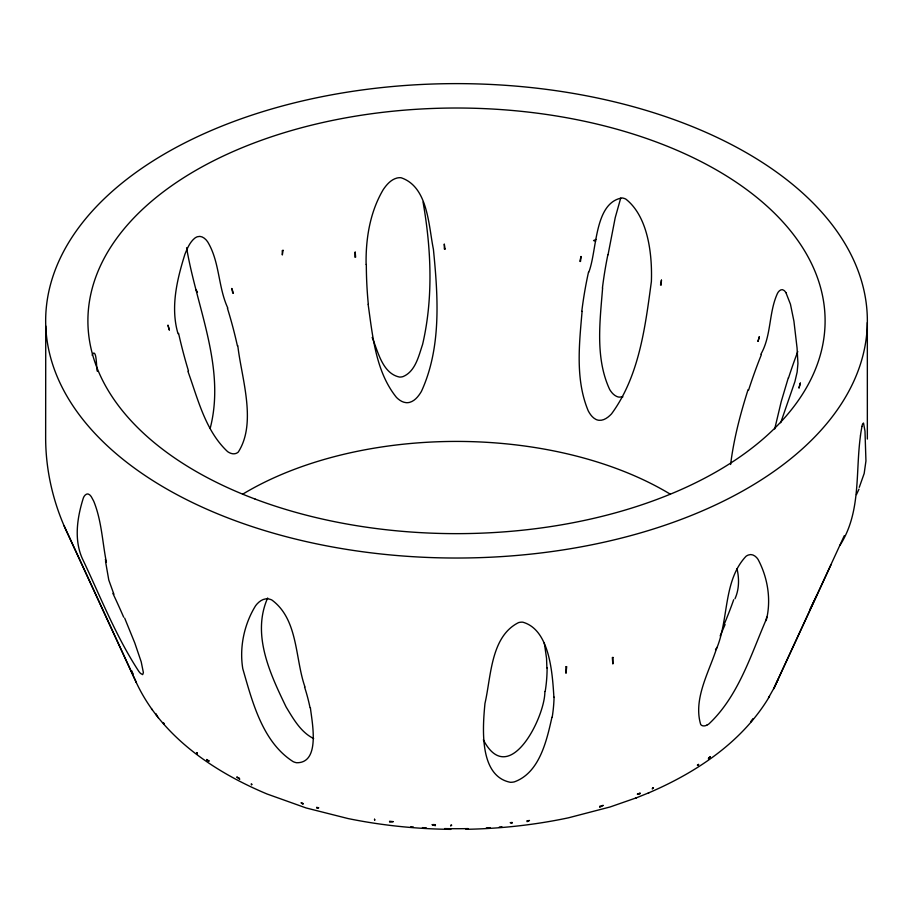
<?xml version="1.0" encoding="UTF-8"?>
<svg xmlns="http://www.w3.org/2000/svg" width="913" height="913" viewBox="0 0 913 913"><rect width="100%" height="100%" fill="white"/><g stroke="black" fill="none" stroke-linecap="round" stroke-linejoin="round"><path stroke-width="1.37" d="M45.741 326.055L45.65 437.167C45.57 470.914 53.547 504.49 68.213 534.847L135.934 681.737C160.871 736.038 213.505 771.588 267.053 794.002L306.197 807.982L347.99 818.539C381.828 825.466 416.339 828.97 450.874 829.369M366.113 264.496C365.656 238.715 369.982 211.999 383.266 189.573C386.587 184.688 390.844 179.713 396.778 178.092A10.705 8.799 -16 0 1 401.058 177.738C428.06 186.788 428.517 225.328 433.413 249.329C438.057 296.394 441.63 347.362 421.395 391.449C418.656 396.002 415.073 400.807 409.709 402.336A10.146 9.598 -27.5 0 1 406.023 402.644C402.302 402.279 399.084 400.031 396.493 397.452C375.642 371.557 372.675 336.098 368.133 304.349M553.894 697.133C552.399 673.395 549.866 629.833 522.829 622.187A10.705 8.468 -14.8 0 0 518.561 622.598C490.612 636.555 491.183 676.579 484.963 703.432C482.715 727.01 478.686 776.039 510.321 782.293A10.146 5.9 -10.5 0 0 514.384 781.859C539.674 772.706 546.716 740.489 551.943 717.276M582.095 311.322C579.253 344.212 575.167 379.648 588.269 410.918C590.038 414.217 592.309 417.492 595.687 419.284A10.146 8.833 61.5 0 0 599.008 420.288C603.972 420.745 608.252 417.298 611.47 413.943C639.294 376.099 645.24 326.888 651.38 281.558C652.35 254.601 648.196 216.678 625.827 199.102A10.705 7.955 42.7 0 0 621.981 197.938C593.986 202.88 597.228 250.698 588.737 272.348M602.603 288.086C599.955 321.513 595.082 358.113 609.69 389.531C611.356 392.27 613.49 394.895 616.435 396.31A10.089 8.81 62.1 0 0 619.071 397.121L622.883 396.87M860.457 435.889C855.333 472.991 861.279 512.079 840.006 545.255M730.617 464.5C733.744 438.993 740.34 414.046 748.089 389.589M706.765 725.184C704.882 726.177 702.223 726.383 700.728 724.591C693.104 699.506 708.568 672.927 716.271 649.36C729.11 619.71 722.799 581.125 745.967 556.337A10.659 5.969 -58.6 0 1 748.489 554.99C752.221 553.461 756.021 556.268 757.984 559.281C767.822 577.621 771.462 600.092 766.224 620.441L765.619 620.874C750.429 656.436 737.807 696.813 708.876 723.952A10.089 3.686 -46.1 0 1 706.765 725.196M544.867 691.518C545.175 716.842 509.089 789.403 483.342 739.827M608.035 254.818L615.225 217.636L620.714 198.11M774.703 428.984L781.22 401.617L788.33 377.742M861.94 426.497L860.959 432.157A22.266 2.602 -83.7 0 0 860.434 435.866M765.619 620.874L766.806 617.097M734.988 598.734C739.279 589.227 739.29 578.545 736.974 568.548M267.646 598.004C251.486 634.615 270.18 673.954 286.123 706.993C293.278 718.736 300.754 732.237 313.65 738.549M780.706 422.742L794.915 381.6L797.14 372.093L797.939 363.5L797.06 347.967L793.922 321.159L790.453 304.234L785.933 292.662M760.86 354.255C771.565 335.448 768.598 312.782 777.431 293.472C778.469 291.167 781.437 288.223 783.97 290.414A10.694 4.154 75.1 0 1 785.933 292.651M725.082 624.549L720.152 635.916M859.27 487.325L864.177 473.482L865.946 460.939L864.988 431.13L863.515 422.993L862.614 424.009A10.705 1.233 -83.7 0 0 861.94 426.371M210.161 428.437C225.968 367.562 196.478 307.316 186.606 247.72M831.092 564.554L774.464 687.192L768.426 697.966L769.488 696.322L768.929 697.406M773.596 688.95L844.308 535.657M774.167 687.843L778.15 679.249M816.564 595.733L810.219 608.788M768.267 698.456C741.139 742.737 695.889 772.592 649.006 792.724L648.287 793.009M717.104 647.317L715.53 649.714L716.271 649.36M595.972 239.446L593.564 240.587L595.653 241.055M196.729 292.434L197.47 292.08M465.881 829.312C500.358 828.684 534.79 824.953 568.537 817.797L610.135 806.955L636.612 797.734M635.95 798.008L649.006 792.724M105.349 559.566L106.365 562.191C102.484 542.516 101.674 521.734 94.336 502.732A18.283 6.517 72.4 0 0 93.56 500.883L91.38 496.855A10.705 3.812 72.4 0 0 89.417 494.652C86.906 492.449 84.099 495.656 83.345 497.973C77.285 517.203 73.816 539.286 82.238 558.379C100.339 596.36 115.768 636.144 138.867 671.466A10.134 1.712 59 0 0 140.591 673.463L142.668 674.616L143.387 672.619L141.207 661.834L134.782 642.969L124.67 618.112M151.501 708.808L152.231 709.766M157.664 716.922L158.371 717.869M195.896 289.626L196.946 291.258M135.934 681.737L136.357 682.525L64.07 525.762M132.317 672.744L132.899 673.874L131.666 670.678M113.92 594.283L108.784 580.029L105.531 561.427M372.15 337.445C377.902 351.014 382.227 373.303 399.369 377.035A10.134 9.609 -27.8 0 0 403.044 376.59C415.495 371.42 418.747 355.75 422.605 344.372C433.447 297.741 431.21 248.918 423.061 202.013M227.794 308.046C217.979 286.842 219.828 261.86 207.605 241.762C205.436 238.578 201.556 235.303 197.459 236.729A10.694 6.345 -61.5 0 0 194.663 238.259C189.744 242.333 187.256 248.507 184.917 254.259C176.996 279.629 170.274 307.407 178.012 333.702M187.918 371.306C197.938 399.027 205.357 430.856 227.634 451.65C229.928 453.225 232.861 454.412 235.645 453.544A10.146 7.395 -78.9 0 0 238.282 452.049C257.204 422.582 241.283 377.229 237.791 345.582M304.965 686.975C294.933 658.478 298.391 619.471 271.834 599.989A10.705 7.624 40.3 0 0 267.988 598.882C262.933 598.3 258.516 601.85 255.651 605.65C244.228 624.058 239.252 647.214 242.778 668.681C252.308 701.618 262.396 742.098 293.233 761.682A10.134 5.136 30 0 0 296.565 762.732C320.908 763.291 311.892 721.532 310.397 707.769M544.205 643.117L544.536 644.761M544.776 646.005L546.545 658.376L546.887 667.928M97.429 371.374C96.116 370.404 97.189 349.645 92.806 353.548A10.705 1.552 -86.2 0 0 92.236 355.431M867.339 322.574A410.85 237.209 0 0 1 248.473 525.374A410.85 237.209 0 0 1 253.688 114.536A410.85 237.209 0 0 1 867.339 322.574L867.35 439.062M112.892 593.393A439.712 91.403 54.6 0 1 123.666 617.177M304.531 686.896A439.758 225.682 24.4 0 1 310.032 707.678M554.065 697.098A439.712 240.655 -15.6 0 1 552.194 717.241M547.104 667.894A438.708 239.274 -16.2 0 1 545.198 691.472M733.687 599.727A438.719 126.542 -49.4 0 1 723.667 625.542M242.607 494.23A295.812 170.788 0 0 1 670.393 494.23M368.316 304.314A438.697 412.231 -44.1 0 1 366.318 264.485M188.455 370.918A438.697 299.875 -84.9 0 1 178.583 333.371M856.44 494.618A439.769 62.769 -71.3 0 1 858.996 489.151M602.42 288.052A439.712 399.757 57.5 0 1 607.864 254.773M227.428 308.263A438.548 346.255 -76.9 0 1 237.38 345.765M435.433 824.667A308.959 178.377 0 0 1 432.83 824.565M788.535 377.925A439.781 265.375 89.4 0 1 797.779 351.551M748.614 390.045A438.697 267.235 89.2 0 1 761.328 354.758M581.798 311.265A438.697 400.225 56.5 0 1 588.474 272.268M501.922 826.779A308.959 178.377 0 0 1 499.343 826.995M490.258 827.646A308.959 178.377 0 0 1 486.355 827.874M468.095 828.593A308.959 178.377 0 0 1 444.574 828.582M426.314 827.863A308.959 178.377 0 0 1 422.422 827.623M413.338 826.961A308.959 178.377 0 0 1 410.747 826.744M566.06 666.73L565.98 673.258L566.711 666.616L566.06 666.73M612.977 657.44L612.863 663.979L612.326 657.588L612.977 657.44M355.18 252.159L354.929 257.261L355.625 257.135L355.18 252.159M661.446 280.165L661.126 285.255L660.533 285.016L661.446 280.165M581.056 256.519L580.508 261.472L579.812 261.335L581.056 256.519M512.079 822.499L511.988 823.366L510.219 822.659L512.079 822.499M527.212 820.798L527.075 821.666L529.472 820.479L527.212 820.798M283.076 250.345L282.334 254.967L282.254 250.596L283.076 250.345M800.313 383.118L799.023 387.899L800.313 383.118M599.875 806.35L599.624 807.252L603.242 805.369L599.875 806.35M759.354 336.703L758.018 341.302L759.354 336.703M251.771 784.267L251.554 784.952L251.189 784.005L251.771 784.267M640.002 793.157L639.682 794.082L637.308 794.139L640.002 793.157M652.624 788.056L652.27 788.98L653.434 787.691L652.624 788.056M698.593 764.432L698.16 765.414L697.372 765.151L698.593 764.432M708.842 757.79L708.385 758.771L710.394 756.683L708.842 757.79M751.445 720.859L750.92 721.909L753.145 718.816L751.445 720.859M451.593 825.181L450.737 826.048L450.725 825.181L451.593 825.181M169.282 329.935L168.003 325.29L169.282 329.935M233.374 293.016L232.792 293.267L231.799 288.462L233.374 293.016M318.603 807.811L316.857 808.199L316.606 807.309L318.603 807.811M393.138 821.643L389.68 822.134L389.566 821.266L393.138 821.643M164.306 723.861L163.324 722.834L164.306 723.861M445.065 249.021L444.346 249.021L444.289 244.011L445.065 249.021M435.33 824.816L431.997 824.656L435.364 825.683L435.33 824.816M374.547 819.258L374.695 820.136L374.547 819.258M209.02 760.963L207.125 760.461L206.669 759.479L209.02 760.963M302.796 803.36L301.016 802.789L303.07 804.262L302.796 803.36M239.332 778.333L236.752 776.974L239.72 779.28L239.332 778.333M196.843 752.632L197.311 753.624L196.843 752.632M156.488 714.868L155.609 713.715L157.025 715.929L156.488 714.868M255.104 499.069A368.59 212.809 0 0 0 824.553 332.412A368.59 212.809 0 0 0 289.843 131.016A368.59 212.809 0 0 0 255.104 499.069"/></g></svg>
